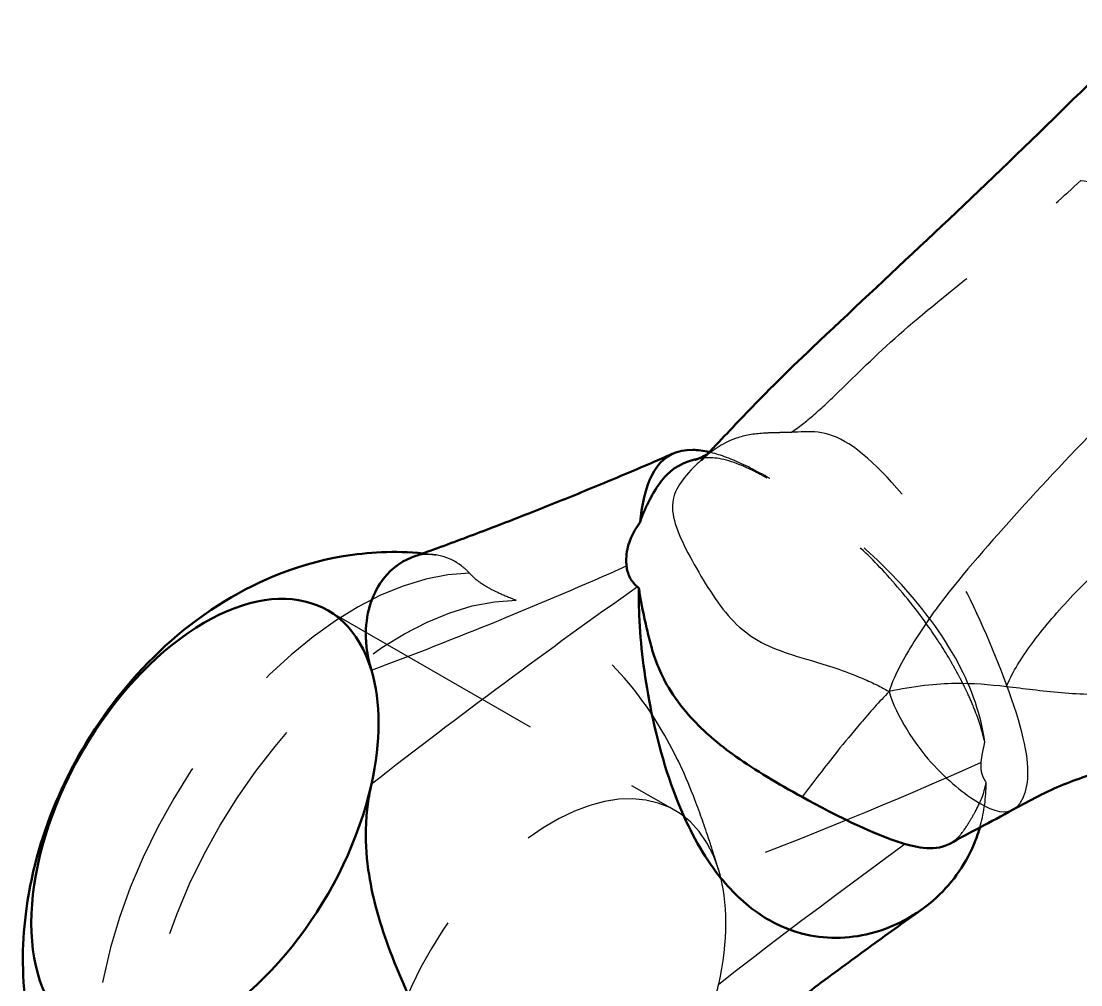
# Model space of a CAD drawing. Header units: millimetres. Extents: x 0 to 420, y 0 to 297.
# Drawn here: x 56 to 66.79, y 206.88 to 216.69 of the extents above; entities that cross this region are included whole.
import ezdxf

# ---------------------------------------------------------------- set-up
doc = ezdxf.new("R2010")
doc.units = ezdxf.units.MM
doc.header["$LTSCALE"] = 0.75
doc.linetypes.add('HIDDEN2', pattern=[4.7625, 3.175, -1.5875])
for name, color, linetype, lineweight in [('Hidden', 7, 'HIDDEN2', 25), ('Hidden Narrow', 7, 'HIDDEN2', 25), ('Visible', 7, 'Continuous', 50), ('Visible Narrow', 7, 'Continuous', 25)]:
    doc.layers.add(name, color=color, linetype=linetype, lineweight=lineweight)

msp = doc.modelspace()

# ---------------------------------------------------------------- linework, layer by layer
at = {"layer": 'Hidden', "extrusion": (-2e-16, -0.817547, 0.575862)}
msp.add_line((59.1176, 210.6893), (62.6531, 208.6534), dxfattribs=at)
at = {"layer": 'Hidden'}
for major_axis, start_param, end_param in [((1.2476, 2.1665), -0.4992689, 5.2077905), ((3.119, 5.4161), -0.8126966, -0.8055722), ((1.2476, 2.1665), -1.0753948, -0.4992689)]:
    msp.add_ellipse((61.4056, 206.4869), major_axis=major_axis, ratio=0.5780931, start_param=start_param, end_param=end_param, dxfattribs=at)
for points, knots in [([(62.9277, 212.2376), (62.9399, 212.2392), (62.9455, 212.2401), (62.9455, 212.2401), (62.9455, 212.2401), (62.9452, 212.24), (62.9389, 212.239), (62.9155, 212.2344), (62.8946, 212.2295), (62.8682, 212.2222), (62.8606, 212.2196), (62.8606, 212.2196)], [0, 0, 0, 0, 0.05017292, 0.05017292, 0.0513777, 0.0513777, 0.10591906, 0.10591906, 0.20124944, 0.20124944, 0.28072815, 0.28072815, 0.28072815, 0.28072815]), ([(65.81, 209.342), (65.7878, 209.448), (65.7534, 209.5567), (65.6906, 209.7184), (65.6671, 209.7736), (65.6292, 209.8562), (65.6159, 209.8841), (65.5915, 209.9338), (65.5804, 209.9558), (65.5566, 210.0021), (65.5437, 210.0264), (65.5095, 210.0894), (65.4877, 210.1282), (65.3966, 210.2847), (65.3208, 210.4027), (65.1202, 210.6886), (64.9854, 210.8582), (64.7062, 211.1698), (64.5812, 211.2925), (64.3605, 211.4919), (64.2574, 211.5776), (64.0661, 211.7252), (63.9794, 211.7879), (63.8445, 211.8797), (63.7951, 211.912), (63.699, 211.9723), (63.6522, 212.0004), (63.5615, 212.0522), (63.5177, 212.0759), (63.42, 212.1255), (63.3671, 212.1499), (63.1552, 212.2358), (63.0433, 212.2503), (62.9286, 212.2379), (62.9107, 212.2354), (62.8891, 212.2312)], [-6.1378344, -6.1378344, -6.1378344, -6.1378344, -5.8099374, -5.8099374, -5.6396255, -5.6396255, -5.5527717, -5.5527717, -5.4837084, -5.4837084, -5.4069617, -5.4069617, -5.283652, -5.283652, -4.9045498, -4.9045498, -4.336079, -4.336079, -3.7850724, -3.7850724, -3.3160702, -3.3160702, -2.9285119, -2.9285119, -2.7013908, -2.7013908, -2.4784611, -2.4784611, -2.2605625, -2.2605625, -1.9766095, -1.9766095, -1.0596288, -1.0596288, -0.9456498, -0.9456498, -0.9456498, -0.9456498]), ([(63.0182, 212.2974), (63.0016, 212.2849), (62.967, 212.2562), (62.9349, 212.2266), (62.9281, 212.2201), (62.9241, 212.2161), (62.9237, 212.2158), (62.9237, 212.2158)], [0, 0, 0, 0, 0.15778358, 0.15778358, 0.20626786, 0.20626786, 0.21820981, 0.21820981, 0.21820981, 0.21820981]), ([(65.81, 209.342), (65.8076, 209.3604), (65.805, 209.3789), (65.7601, 209.666), (65.6583, 209.9388), (65.3437, 210.502), (65.1198, 210.7882), (64.6706, 211.2527), (64.4561, 211.4417), (64.0634, 211.7467), (63.8886, 211.8679), (63.5838, 212.0555), (63.4544, 212.1259), (63.2126, 212.2376), (63.1031, 212.2771), (63.005, 212.2997)], [-3.2251734, -3.2251734, -3.2251734, -3.2251734, -3.198367, -3.198367, -2.808808, -2.808808, -2.3710703, -2.3710703, -2.0303083, -2.0303083, -1.7542673, -1.7542673, -1.5274716, -1.5274716, -1.2969656, -1.2969656, -1.2969656, -1.2969656]), ([(60.5641, 211.0662), (60.539, 211.0939), (60.5118, 211.1189), (60.3593, 211.236), (60.2055, 211.2783), (60.0254, 211.2429), (59.9999, 211.2358), (59.9747, 211.2268)], [0, 0, 0, 0, 0.09140416, 0.09140416, 0.48621527, 0.48621527, 0.55253674, 0.55253674, 0.55253674, 0.55253674]), ([(65.773, 209.1381), (65.7757, 209.1652), (65.7793, 209.1914), (65.7904, 209.2576), (65.7994, 209.2996), (65.81, 209.342)], [-0.125566399, -0.125566399, -0.125566399, -0.125566399, -0.092477089, -0.092477089, -0.037938679, -0.037938679, -0.037938679, -0.037938679]), ([(65.8242, 208.9382), (65.8156, 208.9505), (65.8076, 208.9638), (65.7963, 208.9867), (65.7923, 208.9959), (65.7874, 209.0093), (65.786, 209.0132), (65.7841, 209.0191), (65.7836, 209.0211), (65.7825, 209.0245), (65.7821, 209.0261), (65.7812, 209.0293), (65.7807, 209.031), (65.7796, 209.0355), (65.7789, 209.0383), (65.7764, 209.0497), (65.7748, 209.0587), (65.7705, 209.0924), (65.7708, 209.1159), (65.773, 209.1381)], [-0.27072004, -0.27072004, -0.27072004, -0.27072004, -0.24576312, -0.24576312, -0.23036871, -0.23036871, -0.22416794, -0.22416794, -0.22118037, -0.22118037, -0.21886417, -0.21886417, -0.21632265, -0.21632265, -0.21220885, -0.21220885, -0.19967131, -0.19967131, -0.16645351, -0.16645351, -0.16645351, -0.16645351])]:
    msp.add_open_spline(points, degree=3, knots=knots, dxfattribs=at)
at = {"layer": 'Hidden', "extrusion": (5.87587e-11, -8.05818e-11, -1)}
msp.add_open_spline([(62.9853, 212.2791), (62.9982, 212.2863), (63.009, 212.2926), (63.0243, 212.3021), (63.0286, 212.305), (63.0286, 212.305), (63.0249, 212.3025), (63.0182, 212.2974)], degree=3, knots=[0.51650178, 0.51650178, 0.51650178, 0.51650178, 0.58281379, 0.58281379, 0.65122022, 0.65122022, 0.71476687, 0.71476687, 0.71476687, 0.71476687], dxfattribs=at)
at = {"layer": 'Hidden'}
msp.add_open_spline([(60.0905, 211.2685), (60.1345, 211.2642), (60.1789, 211.2588), (60.2235, 211.2524)], degree=3, dxfattribs=at)
at = {"layer": 'Hidden', "extrusion": (-1.732e-13, 6.3629e-12, -1)}
msp.add_open_spline([(60.5641, 211.0662), (60.5969, 211.03), (60.6361, 210.9967), (60.7006, 210.9529), (60.7206, 210.9405), (60.7421, 210.9281)], degree=3, knots=[1.98398749, 1.98398749, 1.98398749, 1.98398749, 2.20059736, 2.20059736, 2.28890807, 2.28890807, 2.28890807, 2.28890807], dxfattribs=at)
at = {"layer": 'Hidden', "extrusion": (-2.94828e-11, -6.4744e-11, -1)}
msp.add_open_spline([(60.7421, 210.9281), (60.7764, 210.9083), (60.8144, 210.8889), (60.9067, 210.8461), (60.966, 210.8212), (61.0378, 210.7934)], degree=3, knots=[2.28890807, 2.28890807, 2.28890807, 2.28890807, 2.43011372, 2.43011372, 2.59909906, 2.59909906, 2.59909906, 2.59909906], dxfattribs=at)
at = {"layer": 'Hidden', "extrusion": (1.0496e-12, 4.566e-13, -1)}
msp.add_open_spline([(63.1005, 208.0436), (63.0959, 208.059), (63.0911, 208.0745), (63.0774, 208.1195), (63.0681, 208.1493), (63.0408, 208.2364), (63.022, 208.295), (62.9599, 208.4832), (62.9134, 208.6179), (62.7706, 208.988), (62.6632, 209.2263), (62.3649, 209.7347), (62.1678, 209.9934), (61.8017, 210.3416), (61.6615, 210.4532), (61.3614, 210.6477), (61.2033, 210.7293), (61.0378, 210.7934)], degree=3, knots=[1.5439085, 1.5439085, 1.5439085, 1.5439085, 1.5715538, 1.5715538, 1.6228798, 1.6228798, 1.7182651, 1.7182651, 1.9185858, 1.9185858, 2.2477321, 2.2477321, 2.6383277, 2.6383277, 2.8545877, 2.8545877, 3.0713431, 3.0713431, 3.0713431, 3.0713431], dxfattribs=at)
at = {"layer": 'Hidden', "extrusion": (3.5952e-12, -1.4073e-12, -1)}
msp.add_open_spline([(65.4528, 208.3124), (65.496, 208.3363), (65.5309, 208.3679), (65.5937, 208.4414), (65.6208, 208.4839), (65.6672, 208.5594), (65.6919, 208.6001), (65.76, 208.7228), (65.8032, 208.8187), (65.8242, 208.9382)], degree=3, knots=[-0.4973881, -0.4973881, -0.4973881, -0.4973881, -0.39079425, -0.39079425, -0.27635295, -0.27635295, -0.19305159, -0.19305159, -0.00034239, -0.00034239, -0.00034239, -0.00034239], dxfattribs=at)
at = {"layer": 'Hidden', "extrusion": (-8.2951e-12, 1.797e-13, -1)}
msp.add_open_spline([(65.7596, 208.4779), (65.7986, 208.6125), (65.8204, 208.7543), (65.8236, 208.9015)], degree=3, dxfattribs=at)
at = {"layer": 'Hidden', "extrusion": (-1.7029e-12, 1.5682e-12, -1)}
msp.add_open_spline([(62.4608, 205.6076), (62.5298, 205.6622), (62.5928, 205.7242), (62.7971, 205.9728), (62.9079, 206.2038), (63.0213, 206.5703), (63.0403, 206.6376), (63.0679, 206.744), (63.0772, 206.7816), (63.091, 206.8404), (63.0958, 206.8613), (63.1005, 206.8823)], degree=3, knots=[0.73479163, 0.73479163, 0.73479163, 0.73479163, 0.88090896, 0.88090896, 1.25377675, 1.25377675, 1.3345918, 1.3345918, 1.37787214, 1.37787214, 1.40142679, 1.40142679, 1.40142679, 1.40142679], dxfattribs=at)
at = {"layer": 'Hidden Narrow'}
msp.add_ellipse((59.401, 207.6413), major_axis=(1.8714, 3.2497), ratio=0.5780931, start_param=0.329356, end_param=3.1415927, dxfattribs=at)
at = {"layer": 'Hidden Narrow', "extrusion": (-5e-16, 2e-16, -1)}
msp.add_ellipse((59.8746, 207.3685), major_axis=(1.8714, 3.2497), ratio=0.5780931, start_param=3.1415927, end_param=5.9538293, dxfattribs=at)
at = {"layer": 'Hidden Narrow', "extrusion": (-6e-16, 2e-16, -1)}
msp.add_ellipse((70.6554, 262.1494), major_axis=(30.8352, 53.5461), ratio=0.5780931, start_param=2.4701079, end_param=2.5319137, dxfattribs=at)
at = {"layer": 'Hidden Narrow', "extrusion": (-7e-16, 3e-16, -1)}
msp.add_ellipse((70.6554, 161.4776), major_axis=(30.8352, 53.5461), ratio=0.5780931, start_param=-0.9572499, end_param=-0.8942791, dxfattribs=at)
at = {"layer": 'Hidden Narrow'}
for points, knots in [([(63.8365, 212.5011), (63.9149, 212.5515), (63.9928, 212.6124), (64.1534, 212.7516), (64.236, 212.8299), (64.4998, 213.0858), (64.8937, 213.4829), (65.4657, 213.9372), (65.9364, 214.3219), (66.1002, 214.4576), (66.4376, 214.7473), (66.6111, 214.9013), (66.7874, 215.0665)], [-2, -2, -2, -2, -1.75, -1.75, -1.5, -1.5, -1, -0.5, -0.5, -0.25, -0.25, 0, 0, 0, 0]), ([(66.7874, 215.0665), (66.977, 215.0377), (67.3773, 214.8988), (68.0139, 213.2253), (68.5018, 211.4549), (68.7855, 210.1295), (68.5377, 209.653), (68.2536, 209.4729), (68.1469, 209.436)], [-7, -7, -7, -7, -6, -5, -4, -3, -2, -1.5170707, -1.5170707, -1.5170707, -1.5170707]), ([(66.0988, 208.6597), (66.1397, 208.6824), (66.2507, 208.8275), (66.2927, 209.2639), (65.802, 210.5626), (65.267, 211.5712), (64.361, 212.561), (64.02, 212.5089), (63.8365, 212.5011)], [1.6389601, 1.6389601, 1.6389601, 1.6389601, 2, 3, 4, 5, 6, 7, 7, 7, 7]), ([(63.8365, 212.5011), (63.8135, 212.5001), (63.7904, 212.4994), (63.7438, 212.4982), (63.7204, 212.4977), (63.6499, 212.4961), (63.5078, 212.4919), (63.2425, 212.455), (63.0475, 212.3258), (62.951, 212.2435)], [0, 0, 0, 0, 0.125, 0.125, 0.25, 0.25, 0.5, 1, 1.6628815, 1.6628815, 1.6628815, 1.6628815])]:
    msp.add_open_spline(points, degree=3, knots=knots, dxfattribs=at)
at = {"layer": 'Visible', "extrusion": (-9e-16, 5e-16, -1)}
for start_param, end_param in [(1.0753948, 6.7824543), (0.4992689, 1.0753948)]:
    msp.add_ellipse((57.87, 208.5229), major_axis=(1.2476, 2.1665), ratio=0.5780931, start_param=start_param, end_param=end_param, dxfattribs=at)
at = {"layer": 'Visible'}
for points, knots in [([(62.9237, 212.2158), (62.9237, 212.2158), (62.9244, 212.2164), (62.9285, 212.2206), (62.9346, 212.2267), (62.9532, 212.2457), (62.9675, 212.2605), (63.0103, 212.3052), (63.042, 212.3386), (63.1455, 212.4483), (63.2231, 212.5308), (63.5394, 212.8625), (63.7957, 213.1182), (64.8211, 214.0898), (65.6078, 214.8111), (66.8047, 215.9838), (67.1724, 216.3424), (67.5493, 216.6871)], [0.2182098, 0.2182098, 0.2182098, 0.2182098, 0.2341893, 0.2341893, 0.2712932, 0.2712932, 0.3231143, 0.3231143, 0.411717, 0.411717, 0.6005161, 0.6005161, 1.1660929, 1.1660929, 2.8634083, 2.8634083, 3.6034777, 3.6034777, 3.6034777, 3.6034777]), ([(63.005, 212.2997), (62.9445, 212.3136), (62.8884, 212.3211), (62.6782, 212.3249), (62.5593, 212.2669), (62.397, 212.0446), (62.3453, 211.8963), (62.31, 211.6668), (62.3051, 211.6281), (62.3011, 211.588)], [-1.2969656, -1.2969656, -1.2969656, -1.2969656, -1.1547739, -1.1547739, -0.7211829, -0.7211829, -0.3480617, -0.3480617, -0.2759909, -0.2759909, -0.2759909, -0.2759909]), ([(62.8891, 212.2312), (62.8073, 212.2153), (62.6728, 212.1738), (62.5213, 212.017), (62.4778, 211.9553), (62.4205, 211.857), (62.4041, 211.8267), (62.3799, 211.7788), (62.3717, 211.762), (62.3566, 211.7298), (62.3495, 211.7143), (62.3337, 211.6777), (62.3251, 211.6563), (62.3114, 211.6192), (62.3061, 211.6038), (62.3011, 211.588)], [-0.94564983, -0.94564983, -0.94564983, -0.94564983, -0.51442414, -0.51442414, -0.31439888, -0.31439888, -0.23265788, -0.23265788, -0.18998607, -0.18998607, -0.15189822, -0.15189822, -0.10248846, -0.10248846, -0.06928398, -0.06928398, -0.06928398, -0.06928398]), ([(62.3011, 211.588), (62.2914, 211.5742), (62.282, 211.5602), (62.2386, 211.4924), (62.2108, 211.4385), (62.1697, 211.3207), (62.1582, 211.2561), (62.1602, 211.1696), (62.1611, 211.1551), (62.1625, 211.1407)], [-0.45935002, -0.45935002, -0.45935002, -0.45935002, -0.43368448, -0.43368448, -0.33515037, -0.33515037, -0.22557642, -0.22557642, -0.20320235, -0.20320235, -0.20320235, -0.20320235]), ([(57.5296, 204.3916), (57.2544, 204.55), (57.0072, 204.7546), (56.5916, 205.2198), (56.4294, 205.4811), (56.171, 206.0457), (56.0932, 206.3462), (55.9993, 206.9984), (56.0098, 207.3378), (56.11, 208.0672), (56.2245, 208.4424), (56.5458, 209.177), (56.7608, 209.5313), (57.2922, 210.1845), (57.6066, 210.4853), (58.3509, 210.9603), (58.7616, 211.152), (59.527, 211.2814), (59.8011, 211.2969), (60.0905, 211.2685)], [5.4958534, 5.4958534, 5.4958534, 5.4958534, 5.6845828, 5.6845828, 5.8866496, 5.8866496, 6.1307093, 6.1307093, 6.4539023, 6.4539023, 6.8775984, 6.8775984, 7.3397542, 7.3397542, 7.8001431, 7.8001431, 8.1923131, 8.1923131, 8.3818115, 8.3818115, 8.3818115, 8.3818115]), ([(59.9747, 211.2268), (59.8504, 211.1823), (59.7372, 211.0905), (59.5555, 210.8088), (59.4944, 210.6065), (59.5141, 210.3167), (59.5212, 210.2644), (59.5375, 210.1832), (59.5441, 210.1548), (59.5559, 210.1107), (59.5603, 210.0952), (59.565, 210.0796)], [0.55253674, 0.55253674, 0.55253674, 0.55253674, 0.88090896, 0.88090896, 1.25377675, 1.25377675, 1.3345918, 1.3345918, 1.37787214, 1.37787214, 1.40142679, 1.40142679, 1.40142679, 1.40142679]), ([(62.1625, 211.1407), (62.1635, 211.1307), (62.1648, 211.1211), (62.1684, 211.1017), (62.1707, 211.0921), (62.1747, 211.0782), (62.176, 211.0738), (62.1787, 211.0659), (62.1799, 211.0624), (62.1825, 211.0553), (62.184, 211.0516), (62.1879, 211.0421), (62.1905, 211.0363), (62.2016, 211.0133), (62.2112, 210.9972), (62.2352, 210.9638), (62.2519, 210.9446), (62.2727, 210.9266)], [-0.33136926, -0.33136926, -0.33136926, -0.33136926, -0.30617259, -0.30617259, -0.27943321, -0.27943321, -0.26629622, -0.26629622, -0.25596125, -0.25596125, -0.24449523, -0.24449523, -0.22573554, -0.22573554, -0.16835637, -0.16835637, -0.09541302, -0.09541302, -0.09541302, -0.09541302]), ([(62.2876, 210.914), (62.2864, 210.8415), (62.2871, 210.7665), (62.2991, 210.402), (62.3332, 210.0903), (62.4581, 209.4179), (62.5551, 209.0586), (62.7926, 208.4721), (62.9193, 208.2325), (63.1973, 207.8615), (63.3377, 207.7205), (63.6226, 207.5213), (63.7589, 207.4549), (64.1341, 207.3421), (64.3748, 207.3384), (64.8698, 207.4486), (65.1175, 207.5808), (65.4906, 207.9245), (65.628, 208.1222), (65.7321, 208.3904), (65.7468, 208.4337), (65.7596, 208.4779)], [-3.3028891, -3.3028891, -3.3028891, -3.3028891, -3.198438, -3.198438, -2.8088773, -2.8088773, -2.3711391, -2.3711391, -2.0303632, -2.0303632, -1.7542864, -1.7542864, -1.5274752, -1.5274752, -1.1547795, -1.1547795, -0.721188, -0.721188, -0.3480643, -0.3480643, -0.2778187, -0.2778187, -0.2778187, -0.2778187]), ([(62.2876, 210.914), (62.3024, 210.8202), (62.3211, 210.7214), (62.3552, 210.5596), (62.3703, 210.4923), (62.3944, 210.395), (62.4031, 210.3614), (62.4206, 210.2992), (62.4292, 210.2706), (62.4548, 210.1916), (62.473, 210.1422), (62.52, 210.0322), (62.5569, 209.9556), (62.7391, 209.6652), (62.8967, 209.508), (63.1052, 209.326), (63.1927, 209.2591), (63.4737, 209.0607), (63.7023, 208.9253), (63.9497, 208.789)], [-1.5206415, -1.5206415, -1.5206415, -1.5206415, -1.3371424, -1.3371424, -1.2147868, -1.2147868, -1.1507318, -1.1507318, -1.0960046, -1.0960046, -0.9992556, -0.9992556, -0.8786936, -0.8786936, -0.6036783, -0.6036783, -0.4181135, -0.4181135, 0, 0, 0, 0]), ([(68.1469, 209.436), (67.8058, 209.3177), (67.463, 209.2085), (66.9498, 209.0385), (66.7793, 208.9818), (66.4406, 208.8462), (66.2701, 208.7548), (66.0988, 208.6597)], [0, 0, 0, 0, 0.46580182, 0.46580182, 0.69846731, 0.69846731, 0.93506608, 0.93506608, 0.93506608, 0.93506608]), ([(59.565, 208.9183), (59.5603, 208.8976), (59.556, 208.8768), (59.5443, 208.8172), (59.5377, 208.7782), (59.5214, 208.666), (59.5143, 208.5924), (59.5032, 208.3621), (59.5114, 208.2054), (59.5698, 207.7866), (59.642, 207.5281), (59.8469, 206.9659), (59.9847, 206.6731), (60.2055, 206.2413), (60.2845, 206.0943), (60.4345, 205.8134), (60.5048, 205.6813), (60.5641, 205.556)], [1.5439085, 1.5439085, 1.5439085, 1.5439085, 1.5715538, 1.5715538, 1.6228798, 1.6228798, 1.7182651, 1.7182651, 1.9185858, 1.9185858, 2.2477321, 2.2477321, 2.6383277, 2.6383277, 2.8545877, 2.8545877, 3.0713431, 3.0713431, 3.0713431, 3.0713431]), ([(65.1651, 207.6413), (64.9842, 207.5122), (64.8035, 207.3818), (64.4422, 207.1184), (64.2616, 206.9854), (63.9007, 206.7168), (63.7204, 206.5812), (63.36, 206.3075), (63.18, 206.1693), (62.8202, 205.8904), (62.6404, 205.7497), (62.4609, 205.6077)], [4.831108857, 4.831108857, 4.831108857, 4.831108857, 4.844086323, 4.844086323, 4.857063789, 4.857063789, 4.870041255, 4.870041255, 4.883018721, 4.883018721, 4.895996187, 4.895996187, 4.895996187, 4.895996187])]:
    msp.add_open_spline(points, degree=3, knots=knots, dxfattribs=at)
at = {"layer": 'Visible', "extrusion": (-6.9193e-12, 1.74056e-11, -1)}
msp.add_open_spline([(59.9748, 211.2268), (60.151, 211.29), (60.3275, 211.3547), (60.6812, 211.4871), (60.8584, 211.5547), (61.2133, 211.6931), (61.3911, 211.7637), (61.7472, 211.908), (61.9256, 211.9817), (62.2828, 212.1319), (62.4617, 212.2085), (62.6408, 212.2866)], degree=3, knots=[1.385052783, 1.385052783, 1.385052783, 1.385052783, 1.398122076, 1.398122076, 1.411191369, 1.411191369, 1.424260663, 1.424260663, 1.437329956, 1.437329956, 1.450399249, 1.450399249, 1.450399249, 1.450399249], dxfattribs=at)
at = {"layer": 'Visible', "extrusion": (1.83659e-11, -4.61144e-11, -1)}
msp.add_open_spline([(62.8606, 212.2196), (62.8606, 212.2196), (62.861, 212.2197), (62.8674, 212.2221), (62.8961, 212.2337), (62.9489, 212.2593), (62.9688, 212.2699), (62.9853, 212.2791)], degree=3, knots=[0.28072815, 0.28072815, 0.28072815, 0.28072815, 0.29932462, 0.29932462, 0.43138452, 0.43138452, 0.51650178, 0.51650178, 0.51650178, 0.51650178], dxfattribs=at)
at = {"layer": 'Visible'}
msp.add_open_spline([(62.2727, 210.9266), (62.2776, 210.9224), (62.2825, 210.9182), (62.2876, 210.914)], degree=3, dxfattribs=at)
at = {"layer": 'Visible', "extrusion": (-8.018e-13, -2.5292e-12, -1)}
msp.add_open_spline([(63.9497, 208.789), (64.2784, 208.6078), (64.7935, 208.3417), (65.2014, 208.2646), (65.2954, 208.2572), (65.4085, 208.2909), (65.4316, 208.3007), (65.4528, 208.3124)], degree=3, knots=[-1.45516276, -1.45516276, -1.45516276, -1.45516276, -0.72902142, -0.72902142, -0.54959261, -0.54959261, -0.4973881, -0.4973881, -0.4973881, -0.4973881], dxfattribs=at)
at = {"layer": 'Visible', "extrusion": (-2.18556e-11, 3.93486e-11, -1)}
msp.add_open_spline([(66.0988, 208.6597), (65.9851, 208.5965), (65.8717, 208.5373), (65.6566, 208.4233), (65.5541, 208.3685), (65.4528, 208.3124)], degree=3, knots=[0, 0, 0, 0, 0.15707118, 0.15707118, 0.30281695, 0.30281695, 0.30281695, 0.30281695], dxfattribs=at)
at = {"layer": 'Visible Narrow'}
for centre, start_param, end_param in [((67.1198, 264.1854), 3.7512716, 3.8113515), ((67.1198, 163.5136), 0.8946323, 0.9572499)]:
    msp.add_ellipse(centre, major_axis=(30.8352, 53.5461), ratio=0.5780931, start_param=start_param, end_param=end_param, dxfattribs=at)
for points, knots in [([(70.8613, 215.6102), (70.761, 215.5389), (70.6354, 215.4513), (70.395, 215.2842), (70.2803, 215.2047), (69.9526, 214.9786), (69.3102, 214.538), (67.8278, 213.4791), (66.4761, 212.0683), (65.6427, 211.1288), (65.2819, 210.6642), (65.1711, 210.5037), (64.9685, 210.1715), (64.8767, 209.9998), (64.8349, 209.8613)], [-3, -3, -3, -3, -2.875, -2.875, -2.75, -2.75, -2.5, -2, -1, -0.5, -0.5, -0.25, -0.25, 0, 0, 0, 0]), ([(66.0291, 209.9112), (66.0809, 210.036), (66.1626, 210.1742), (66.3738, 210.4678), (66.5033, 210.6232), (66.9456, 211.1004), (68.0461, 212.0993), (69.8086, 213.1396), (71.4549, 213.9254), (72.1728, 214.2445), (72.5443, 214.4071), (72.6754, 214.4641), (72.9521, 214.5839), (73.0978, 214.6466), (73.2165, 214.6979)], [0, 0, 0, 0, 0.25, 0.25, 0.5, 0.5, 1, 2, 2.5, 2.75, 2.75, 2.875, 2.875, 3, 3, 3, 3]), ([(62.951, 212.2435), (62.9019, 212.2016), (62.7225, 212.0267), (62.5391, 211.7443), (62.8615, 211.1181), (63.2613, 210.4837), (63.7024, 210.2671), (64.1073, 210.1605), (64.3429, 210.0836), (64.4319, 210.0502), (64.5809, 209.9884), (64.6332, 209.9659), (64.7366, 209.9168), (64.7876, 209.8901), (64.8349, 209.8613)], [1.6628815, 1.6628815, 1.6628815, 1.6628815, 2, 3, 4, 5, 6, 6.5, 6.5, 6.75, 6.75, 6.875, 6.875, 7, 7, 7, 7]), ([(66.0291, 209.9112), (65.855, 209.9313), (65.6901, 209.9454), (65.4143, 209.9425), (65.311, 209.9354), (65.0814, 209.9088), (64.9552, 209.8893), (64.8349, 209.8613)], [1, 1, 1, 1, 1.5, 1.5, 1.75, 1.75, 2, 2, 2, 2]), ([(64.8349, 209.8613), (64.7347, 209.7584), (64.6362, 209.6461), (64.4583, 209.4377), (64.3789, 209.3418), (64.1796, 209.0913), (64.0641, 208.9397), (63.9497, 208.789)], [0, 0, 0, 0, 0.25, 0.25, 0.5, 0.5, 0.9637825, 0.9637825, 0.9637825, 0.9637825]), ([(67.1738, 209.8299), (67.0729, 209.8276), (66.9815, 209.8279), (66.7915, 209.8339), (66.6929, 209.8397), (66.3864, 209.8651), (66.2032, 209.8911), (66.0291, 209.9112)], [0, 0, 0, 0, 0.25, 0.25, 0.5, 0.5, 1, 1, 1, 1])]:
    msp.add_open_spline(points, degree=3, knots=knots, dxfattribs=at)
at = {"layer": 'Visible Narrow', "extrusion": (-1.2735e-12, -1.3395e-12, -1)}
msp.add_open_spline([(64.8349, 209.8613), (64.8675, 209.7401), (64.9407, 209.598), (65.0951, 209.3458), (65.1763, 209.2359), (65.4319, 208.9542), (65.8333, 208.6357), (66.0264, 208.6195), (66.0988, 208.6597)], degree=3, knots=[0, 0, 0, 0, 0.25, 0.25, 0.5, 0.5, 1, 1.6389601, 1.6389601, 1.6389601, 1.6389601], dxfattribs=at)

doc.saveas('drawing.dxf')
